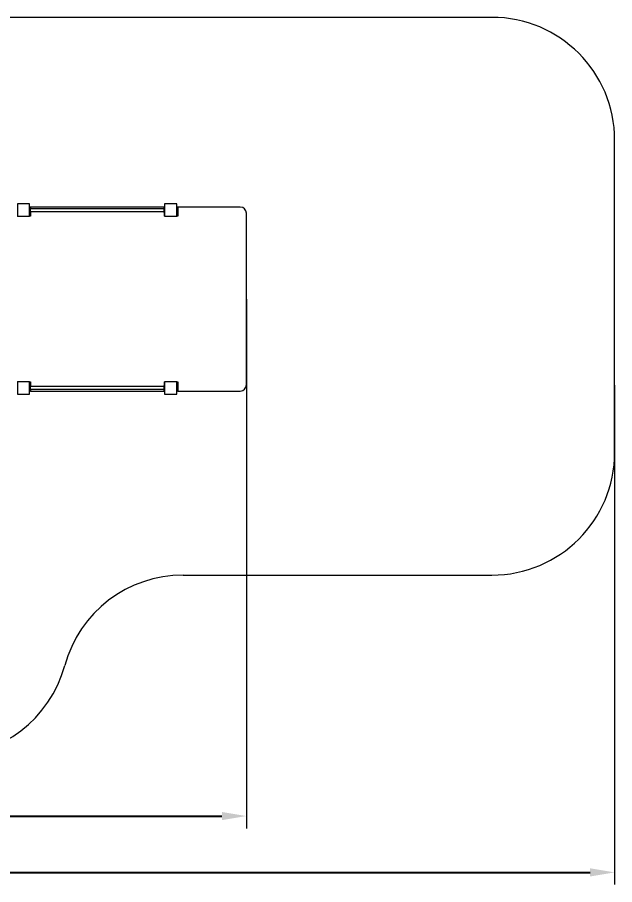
# Model space of a CAD drawing. Header units: millimetres. Extents: x -8637 to 7827, y -4015 to 3935.
# Drawn here: x 2961 to 7827, y -4015 to 3054 of the extents above; entities that cross this region are included whole.
import ezdxf

# ---------------------------------------------------------------- set-up
doc = ezdxf.new("R2010")
doc.units = ezdxf.units.MM
for name, color, linetype in [('DIKOM_ЗОНА', 80, 'Continuous'), ('DIKOM_ОБЪЕКТ', 7, 'Continuous'), ('DIKOM_РАЗМЕР_ЗОНА', 7, 'Continuous'), ('DIKOM_РАЗМЕР_ОБЪЕКТА', 7, 'Continuous')]:
    doc.layers.add(name, color=color, linetype=linetype)
doc.styles.add('style1', font='arial.ttf', dxfattribs={"width": 0.8})
doc.dimstyles.new('1-50', dxfattribs={"dimtxt": 300, "dimasz": 200, "dimexe": 100, "dimexo": 0, "dimgap": 100, "dimtad": 1, "dimdec": 0, "dimtxsty": 'style1', "dimcen": 0, "dimclrd": 7, "dimclre": 7, "dimadec": 1, "dimazin": 2, "dimtfac": 1, "dimtdec": 0, "dimtmove": 0, "dimatfit": 3, "dimfxl": 0, "dimlwd": 25, "dimlwe": 18, "dimarcsym": 0})

# ---------------------------------------------------------------- blocks, each defined once
blk = doc.blocks.new('*D0')
at = {"layer": 'Defpoints', "color": 0, "transparency": 16777216}
for p in [(4826.6, 758.5), (-4105, -691.5), (4826.6, -3455.7)]:
    blk.add_point(p, dxfattribs=at)
at = {"layer": 'DIKOM_РАЗМЕР_ОБЪЕКТА', "color": 7, "lineweight": 18, "transparency": 16777216}
for p, q in [((4826.6, 758.5), (4826.6, -3555.7)), ((-4105, -691.5), (-4105, -3555.7))]:
    blk.add_line(p, q, dxfattribs=at)
at = {"layer": 'DIKOM_РАЗМЕР_ОБЪЕКТА', "color": 7, "lineweight": 25, "transparency": 16777216}
blk.add_line((-3905, -3455.7), (4626.6, -3455.7), dxfattribs=at)
at = {"layer": 'DIKOM_РАЗМЕР_ОБЪЕКТА', "color": 7, "transparency": 16777216}
for points in [[(-3905, -3422.4), (-3905, -3489), (-4105, -3455.7)], [(4626.6, -3422.4), (4626.6, -3489), (4826.6, -3455.7)]]:
    blk.add_solid(points, dxfattribs=at)
at = {"layer": 'DIKOM_РАЗМЕР_ОБЪЕКТА', "color": 0, "transparency": 16777216, "insert": (228.5, -3202.5), "char_height": 300, "attachment_point": 5, "style": 'style1'}
blk.add_mtext('8950', dxfattribs=at)
blk = doc.blocks.new('*D3')
at = {"layer": 'Defpoints', "color": 0, "transparency": 16777216}
for p in [(7826.6, 55.5), (-7105, -1241.1), (7826.6, -3914.7)]:
    blk.add_point(p, dxfattribs=at)
at = {"layer": 'DIKOM_РАЗМЕР_ЗОНА', "color": 7, "lineweight": 18, "transparency": 16777216}
for p, q in [((7826.6, 55.5), (7826.6, -4014.7)), ((-7105, -1241.1), (-7105, -4014.7))]:
    blk.add_line(p, q, dxfattribs=at)
at = {"layer": 'DIKOM_РАЗМЕР_ЗОНА', "color": 7, "lineweight": 25, "transparency": 16777216}
blk.add_line((-6905, -3914.7), (7626.6, -3914.7), dxfattribs=at)
at = {"layer": 'DIKOM_РАЗМЕР_ЗОНА', "color": 7, "transparency": 16777216}
for points in [[(-6905, -3881.4), (-6905, -3948), (-7105, -3914.7)], [(7626.6, -3881.4), (7626.6, -3948), (7826.6, -3914.7)]]:
    blk.add_solid(points, dxfattribs=at)
at = {"layer": 'DIKOM_РАЗМЕР_ЗОНА', "color": 0, "transparency": 16777216, "insert": (157.1, -3661.5), "char_height": 300, "attachment_point": 5, "style": 'style1'}
blk.add_mtext('14950', dxfattribs=at)

msp = doc.modelspace()

# ---------------------------------------------------------------- linework, layer by layer
at = {"layer": 'DIKOM_ЗОНА', "color": 3, "lineweight": 15}
for p, q in [((6826.6, 3054.5), (2212.7, 3054.5)), ((7826.6, -491.5), (7826.6, 2054.5)), ((4311.7, -1491.5), (6826.6, -1491.5))]:
    msp.add_line(p, q, dxfattribs=at)
for centre, start, end in [((6826.6, 2054.5), 0, 90), ((6826.6, -491.5), 270, 0), ((4311.7, -2491.5), 90, 164.78154), ((2381.8, -1966.5), 270, 344.78154)]:
    msp.add_arc(centre, 1000, start, end, dxfattribs=at)
at = {"layer": 'DIKOM_ОБЪЕКТ', "color": 7, "linetype": 'Continuous', "lineweight": 15}
for p, q in [((3060.8, 1533.5), (2960.8, 1533.5)), ((2960.8, 1533.5), (2960.8, 1433.5)), ((3060.8, 1433.5), (3060.8, 1533.5)), ((3064.8, 1503.5), (3060.8, 1503.5)), ((3064.8, 1498.5), (3060.8, 1498.5)), ((3064.8, 1503.5), (3064.8, 1498.5)), ((3064.8, 1498.5), (3064.8, 1468.5)), ((3064.8, 1497), (4156.8, 1497)), ((3068.6, 1508.5), (3065.7, 1508.5)), ((3065.7, 1508.5), (3065.7, 1497)), ((3068.6, 1508.5), (3068.6, 1497)), ((4159.9, 1508.5), (3068.6, 1508.5)), ((4156.8, 1503.5), (4160.8, 1503.5)), ((4156.8, 1498.5), (4156.8, 1503.5)), ((4156.8, 1498.5), (4160.8, 1498.5)), ((4156.8, 1468.5), (4156.8, 1498.5)), ((4159.9, 1503.5), (4159.9, 1508.5)), ((4260.8, 1533.5), (4160.8, 1533.5)), ((4160.8, 1533.5), (4160.8, 1433.5)), ((4160.8, 1498.5), (4160.8, 1503.5)), ((4160.8, 1468.5), (4160.8, 1498.5)), ((4260.8, 1433.5), (4260.8, 1533.5)), ((4268.5, 1508.5), (4265.7, 1508.5)), ((4265.7, 1508.5), (4265.7, 1433.5)), ((4268.5, 1508.5), (4268.5, 1433.5)), ((4777.2, 1508.5), (4268.5, 1508.5)), ((2960.8, 1433.5), (2959.9, 1433.5)), ((2960.8, 1433.5), (3060.8, 1433.5)), ((3064.8, 1468.5), (3060.8, 1468.5)), ((3064.8, 1463.5), (3060.8, 1463.5)), ((3068.6, 1433.5), (3060.8, 1433.5)), ((4156.8, 1470), (3064.8, 1470)), ((3064.8, 1468.5), (3064.8, 1463.5)), ((3065.7, 1470), (3065.7, 1433.5)), ((3068.6, 1470), (3068.6, 1433.5)), ((4156.8, 1468.5), (4160.8, 1468.5)), ((4156.8, 1463.5), (4156.8, 1468.5)), ((4156.8, 1463.5), (4160.8, 1463.5)), ((4159.9, 1433.5), (4159.9, 1463.5)), ((4160.8, 1433.5), (4159.9, 1433.5)), ((4160.8, 1463.5), (4160.8, 1468.5)), ((4160.8, 1433.5), (4260.8, 1433.5)), ((4268.5, 1433.5), (4260.8, 1433.5)), ((4826.6, 58.5), (4826.6, 1458.5)), ((2959.9, 83.5), (2960.8, 83.5)), ((3060.8, 83.5), (2960.8, 83.5)), ((2960.8, 83.5), (2960.8, -16.5)), ((3060.8, -16.5), (3060.8, 83.5)), ((3060.8, 83.5), (3068.6, 83.5)), ((3065.7, 83.5), (3065.7, 47)), ((3068.6, 83.5), (3068.6, 47)), ((4159.9, 83.5), (4160.8, 83.5)), ((4159.9, 53.5), (4159.9, 83.5)), ((4160.8, 83.5), (4160.8, -16.5)), ((4260.8, 83.5), (4160.8, 83.5)), ((4260.8, -16.5), (4260.8, 83.5)), ((4260.8, 83.5), (4268.5, 83.5)), ((4265.7, 83.5), (4265.7, 8.5)), ((4268.5, 83.5), (4268.5, 8.5)), ((3064.8, 53.5), (3060.8, 53.5)), ((3064.8, 48.5), (3060.8, 48.5)), ((3064.8, 18.5), (3060.8, 18.5)), ((3064.8, 13.5), (3060.8, 13.5)), ((3064.8, 53.5), (3064.8, 48.5)), ((3064.8, 48.5), (3064.8, 18.5)), ((3064.8, 47), (4156.8, 47)), ((4156.8, 20), (3064.8, 20)), ((3064.8, 18.5), (3064.8, 13.5)), ((3065.7, 20), (3065.7, 8.5)), ((3068.6, 8.5), (3065.7, 8.5)), ((3068.6, 20), (3068.6, 8.5)), ((3068.6, 8.5), (4159.9, 8.5)), ((4156.8, 53.5), (4160.8, 53.5)), ((4156.8, 48.5), (4156.8, 53.5)), ((4156.8, 18.5), (4156.8, 48.5)), ((4156.8, 48.5), (4160.8, 48.5)), ((4156.8, 18.5), (4160.8, 18.5)), ((4156.8, 13.5), (4156.8, 18.5)), ((4156.8, 13.5), (4160.8, 13.5)), ((4159.9, 8.5), (4159.9, 13.5)), ((4160.8, 48.5), (4160.8, 53.5)), ((4160.8, 18.5), (4160.8, 48.5)), ((4160.8, 13.5), (4160.8, 18.5)), ((4268.5, 8.5), (4265.7, 8.5)), ((4268.5, 8.5), (4777.2, 8.5)), ((2960.8, -16.5), (3060.8, -16.5)), ((4160.8, -16.5), (4260.8, -16.5))]:
    msp.add_line(p, q, dxfattribs=at)
for centre, start, end in [((4776.8, 1458.8), 359.60291, 89.59794), ((4776.8, 58.2), 270.40206, 0.39709)]:
    msp.add_arc(centre, 49.7, start, end, dxfattribs=at)

# ---------------------------------------------------------------- dimensions: what is measured, and where the dimension line sits
at = {"layer": 'DIKOM_РАЗМЕР_ЗОНА'}
dim = msp.add_linear_dim(base=(7826.6, -3914.7), p1=(-7105, -1241.1), p2=(7826.6, 55.5), text='14950', dimstyle='1-50', override={"dimscale": 1, "dimtix": 0, "dimtofl": 1, "dimtmove": 0, "dimatfit": 3}, dxfattribs=at)
dim.commit()
dim.dimension.update_dxf_attribs({"geometry": '*D3', "text_midpoint": (157.1, -3914.7), "dimtype": 160})
at = {"layer": 'DIKOM_РАЗМЕР_ОБЪЕКТА'}
dim = msp.add_linear_dim(base=(4826.6, -3455.7), p1=(-4105, -691.5), p2=(4826.6, 758.5), text='8950', dimstyle='1-50', override={"dimscale": 1, "dimtix": 0, "dimtofl": 1, "dimtmove": 0, "dimatfit": 3}, dxfattribs=at)
dim.commit()
dim.dimension.update_dxf_attribs({"geometry": '*D0', "text_midpoint": (228.5, -3455.7), "dimtype": 160})

doc.saveas('drawing.dxf')
